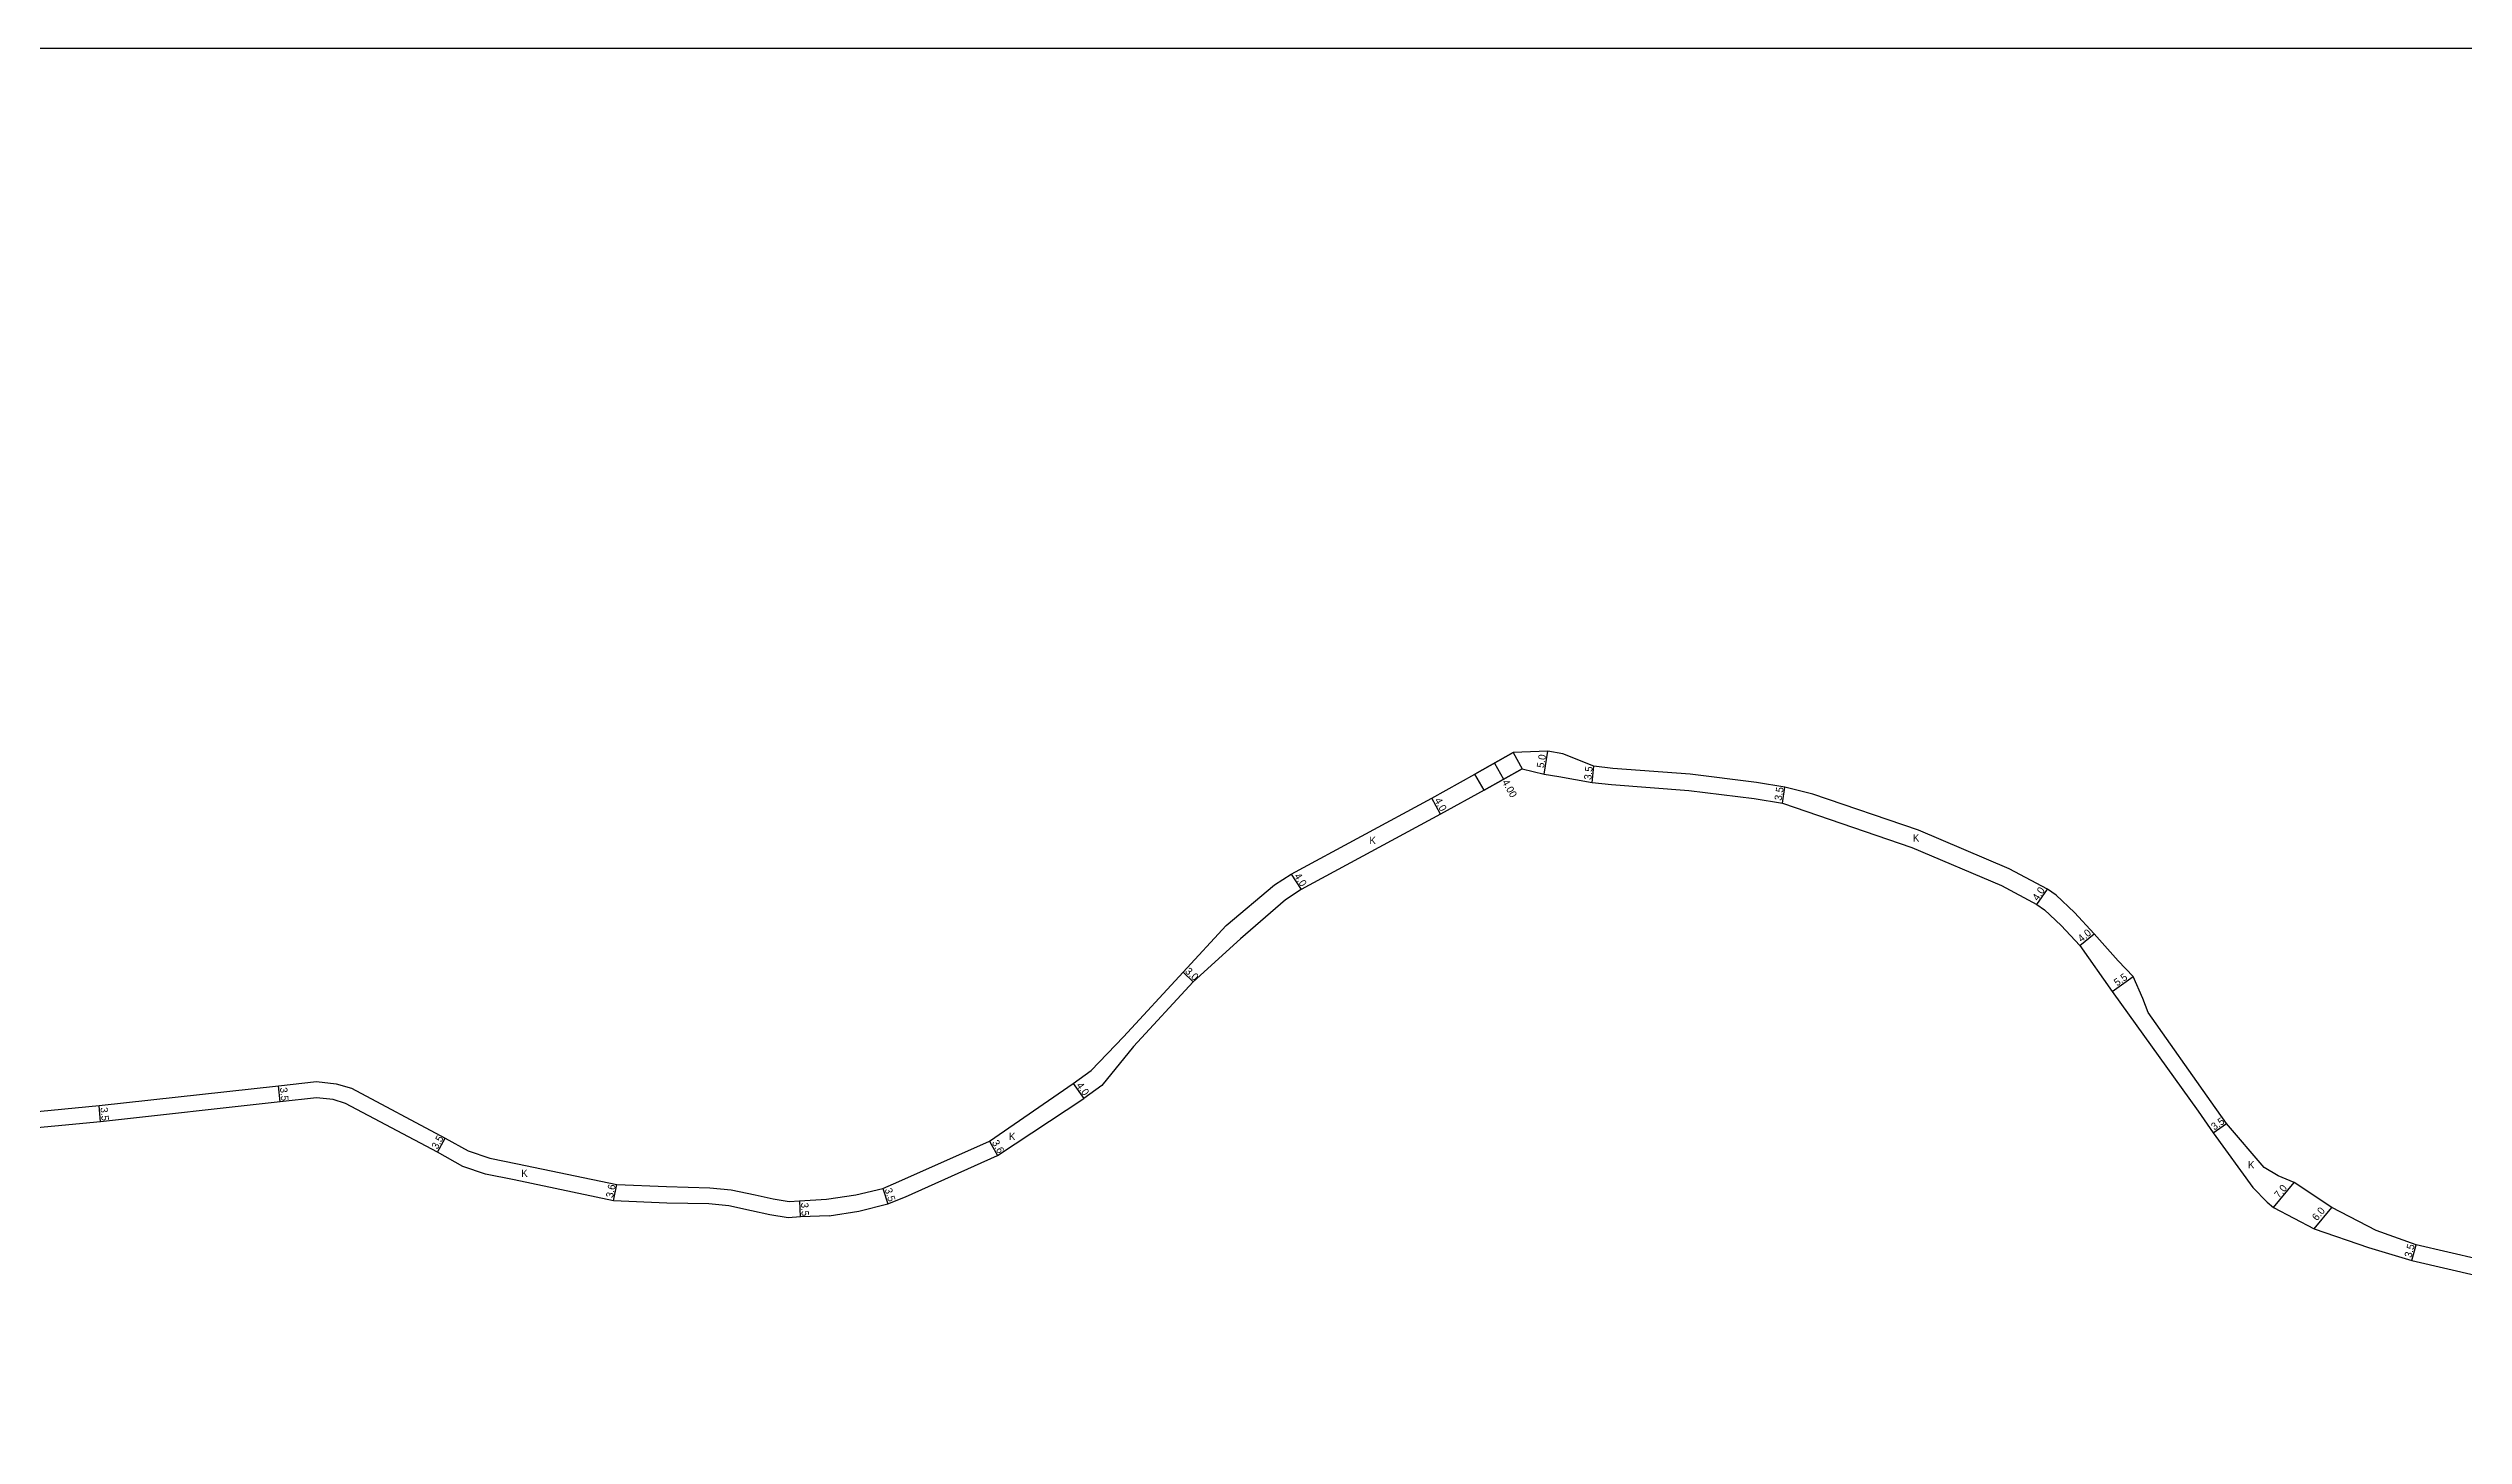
# Model space of a CAD drawing. Header units: metres. Extents: x -7200 to -4000, y -101400 to -99000.
# Drawn here: x -6133 to -5610, y -101100 to -100800 of the extents above; entities that cross this region are included whole.
import ezdxf

# ---------------------------------------------------------------- set-up
doc = ezdxf.new("R2010")
doc.units = ezdxf.units.M
doc.header["$LTSCALE"] = 2.5
for name, color, linetype in [('図郭', 7, 'Continuous'), ('幅員', 7, 'Continuous'), ('舗装', 7, 'Continuous'), ('道路', 7, 'Continuous')]:
    doc.layers.add(name, color=color, linetype=linetype)
doc.styles.get("Standard").update_dxf_attribs({"font": ''})
doc.styles.get('Standard').set_extended_font_data('@MS PGothic')

msp = doc.modelspace()

# ---------------------------------------------------------------- linework, layer by layer
at = {"layer": '図郭'}
msp.add_lwpolyline([(-6400, -101400), (-6400, -100800), (-5600, -100800), (-5600, -101400)], close=True, dxfattribs=at)
at = {"layer": '幅員'}
for points in [[(-5819.86, -100954.57), (-5817.9, -100958.06)], [(-5809.16, -100956.92), (-5808.32, -100951.99)], [(-5798.76, -100958.74), (-5798.36, -100955.26)], [(-5757.63, -100963.24), (-5757.06, -100959.79)], [(-5831.54, -100965.64), (-5833.44, -100962.12)], [(-5863.85, -100978.55), (-5861.69, -100981.91)], [(-5702.56, -100985.16), (-5700.32, -100981.84)], [(-5693.31, -100994), (-5690.2, -100991.47)], [(-5887.23, -100999.8), (-5885.03, -101001.84)], [(-5686.27, -101003.92), (-5681.79, -101000.74)], [(-6121.31, -101032.11), (-6121.64, -101028.63)], [(-6082.46, -101027.82), (-6082.85, -101024.34)], [(-5910.99, -101023.86), (-5908.66, -101027.11)], [(-5664.45, -101034.51), (-5661.58, -101032.5)], [(-6048.48, -101038.72), (-6046.79, -101035.65)], [(-5929.1, -101036.28), (-5927.32, -101039.43)], [(-6010.38, -101049.23), (-6009.64, -101045.71)], [(-5969.93, -101052.69), (-5970.13, -101049.2)], [(-5952.17, -101046.52), (-5951.09, -101049.85)], [(-5651.42, -101050.65), (-5646.97, -101045.25)], [(-5642.6, -101055.26), (-5638.78, -101050.63)], [(-5621.49, -101062.12), (-5620.57, -101058.75)]]:
    msp.add_lwpolyline(points, dxfattribs=at)
at = {"layer": '道路'}
for points in [[(-5805.11, -100952.54), (-5808.32, -100951.99), (-5815.82, -100952.29), (-5824.1, -100956.96)], [(-5815.82, -100952.29), (-5824.1, -100956.96)], [(-5822.13, -100960.45), (-5813.86, -100955.78)], [(-5822.13, -100960.45), (-5813.86, -100955.78), (-5809.16, -100956.92), (-5805.96, -100957.47), (-5798.76, -100958.74), (-5794.58, -100959.21), (-5777.88, -100960.46), (-5763.75, -100962.24), (-5757.63, -100963.24), (-5729.6, -100972.81), (-5710.27, -100981.05), (-5702.56, -100985.16), (-5700.91, -100986.27), (-5697.31, -100989.71), (-5693.31, -100994), (-5686.27, -101003.92), (-5667.74, -101029.82), (-5664.45, -101034.51), (-5655.85, -101046.32), (-5652.82, -101049.49), (-5651.42, -101050.65), (-5642.6, -101055.26), (-5630.9, -101059.31), (-5621.49, -101062.12)], [(-5690.2, -100991.47), (-5694.46, -100986.9), (-5698.4, -100983.14), (-5700.32, -100981.84), (-5708.6, -100977.41), (-5728.17, -100969.07), (-5751.03, -100961.27), (-5757.06, -100959.79), (-5763.25, -100958.77), (-5777.54, -100956.98), (-5794.25, -100955.73), (-5798.36, -100955.26), (-5805.11, -100952.54)], [(-5907.09, -101021.06), (-5900.12, -101013.77), (-5887.23, -100999.8), (-5877.9, -100989.69), (-5867.47, -100980.88), (-5863.85, -100978.55), (-5833.44, -100962.12), (-5824.1, -100956.96)], [(-5822.13, -100960.45), (-5831.54, -100965.64), (-5861.69, -100981.91), (-5865.09, -100984.1), (-5874.8, -100992.56)], [(-5646.97, -101045.25), (-5650.43, -101043.8), (-5653.47, -101042.01), (-5661.58, -101032.5), (-5664.88, -101027.81), (-5678.5, -101008.46), (-5679.69, -101005.43), (-5681.79, -101000.74), (-5685.02, -100997.29), (-5690.2, -100991.47)], [(-5874.8, -100992.56), (-5885.03, -101001.84), (-5897.94, -101015.83), (-5904.76, -101024.31)], [(-6149.86, -101031.32), (-6121.64, -101028.63), (-6082.85, -101024.34), (-6074.64, -101023.44), (-6070.34, -101023.89), (-6067.04, -101024.87), (-6046.79, -101035.65), (-6041.81, -101038.39), (-6037.12, -101039.98), (-6031.16, -101041.18), (-6009.64, -101045.71), (-5998.92, -101046.12), (-5989.59, -101046.41), (-5984.96, -101046.81), (-5979.79, -101047.93), (-5975.9, -101048.81), (-5972.43, -101049.36), (-5970.15, -101049.2), (-5964.34, -101048.87), (-5958.02, -101047.89), (-5952.17, -101046.52), (-5948.66, -101045.05), (-5929.1, -101036.28), (-5910.99, -101023.86), (-5907.09, -101021.06)], [(-6042.97, -101041.8), (-6048.48, -101038.72), (-6068.33, -101028.14), (-6071.03, -101027.34), (-6074.64, -101026.96), (-6082.46, -101027.82), (-6121.31, -101032.11), (-6149.53, -101034.81), (-6161.61, -101035.93), (-6167.18, -101035.82), (-6170.2, -101035.67), (-6174.49, -101034.86), (-6180.23, -101033.2), (-6205.93, -101025.57)], [(-5963.78, -101052.43), (-5957.34, -101051.43), (-5951.09, -101049.85), (-5947.27, -101048.37), (-5927.32, -101039.43), (-5908.66, -101027.11)], [(-5904.76, -101024.31), (-5908.66, -101027.11)], [(-5963.78, -101052.43), (-5969.93, -101052.69), (-5972.59, -101052.87), (-5976.55, -101052.25), (-5980.55, -101051.35), (-5985.48, -101050.28), (-5989.8, -101049.9), (-5998.88, -101049.72), (-6010.38, -101049.23), (-6031.89, -101044.71), (-6038.06, -101043.47), (-6042.97, -101041.8)], [(-5620.57, -101058.75), (-5629.23, -101055.66), (-5638.78, -101050.63), (-5646.97, -101045.25)], [(-5600, -101063.47), (-5620.57, -101058.75)], [(-5621.49, -101062.12), (-5600, -101067.06)]]:
    msp.add_lwpolyline(points, dxfattribs=at)
msp.add_lwpolyline([(-5822.13, -100960.45), (-5824.1, -100956.96), (-5815.82, -100952.29), (-5813.86, -100955.78)], close=True, dxfattribs=at)

# ---------------------------------------------------------------- texts
at = {"layer": '幅員'}
for s, rotation, p in [('5.0', 80.2928, (-5809.2, -100955.7)), ('3.5', 83.5111, (-5798.95, -100958.25)), ('4.00', 299.448, (-5818.3, -100958.65)), ('3.5', 80.6638, (-5757.8, -100962.74)), ('4.0', 298.3791, (-5832.9, -100962.6)), ('4.0', 302.7824, (-5863.27, -100978.98)), ('4.0', 56.0693, (-5702.38, -100984.46)), ('4.0', 39.1762, (-5692.94, -100993.38)), ('3.0', 317.299, (-5886.92, -100999.76)), ('5.5', 35.3549, (-5685.22, -101002.87)), ('3.5', 276.308, (-6082.55, -101024.78)), ('4.0', 305.6204, (-5910.39, -101024.27)), ('3.5', 275.449, (-6121.35, -101029.07)), ('3.5', 35.1026, (-5664.21, -101034.04)), ('3.5', 61.1369, (-6048.47, -101038.19)), ('3.6', 299.4388, (-5928.62, -101036.62)), ('3.6', 78.1271, (-6010.52, -101048.67)), ('3.5', 273.228, (-5969.86, -101049.65)), ('3.5', 287.9812, (-5951.78, -101046.76)), ('7.0', 50.5083, (-5650.2, -101048.78)), ('6.0', 50.5083, (-5642.01, -101053.65)), ('3.5', 74.844, (-5621.61, -101061.61))]:
    msp.add_text(s, height=1.6, rotation=rotation, dxfattribs=at).set_placement(p)
at = {"layer": '舗装'}
for p in [(-5846.93, -100972.06), (-5729.41, -100971.54), (-5924.88, -101036.09), (-6030.34, -101044.05), (-5656.93, -101042.22)]:
    msp.add_text('K', height=1.6, dxfattribs=at).set_placement(p)

doc.saveas('drawing.dxf')
